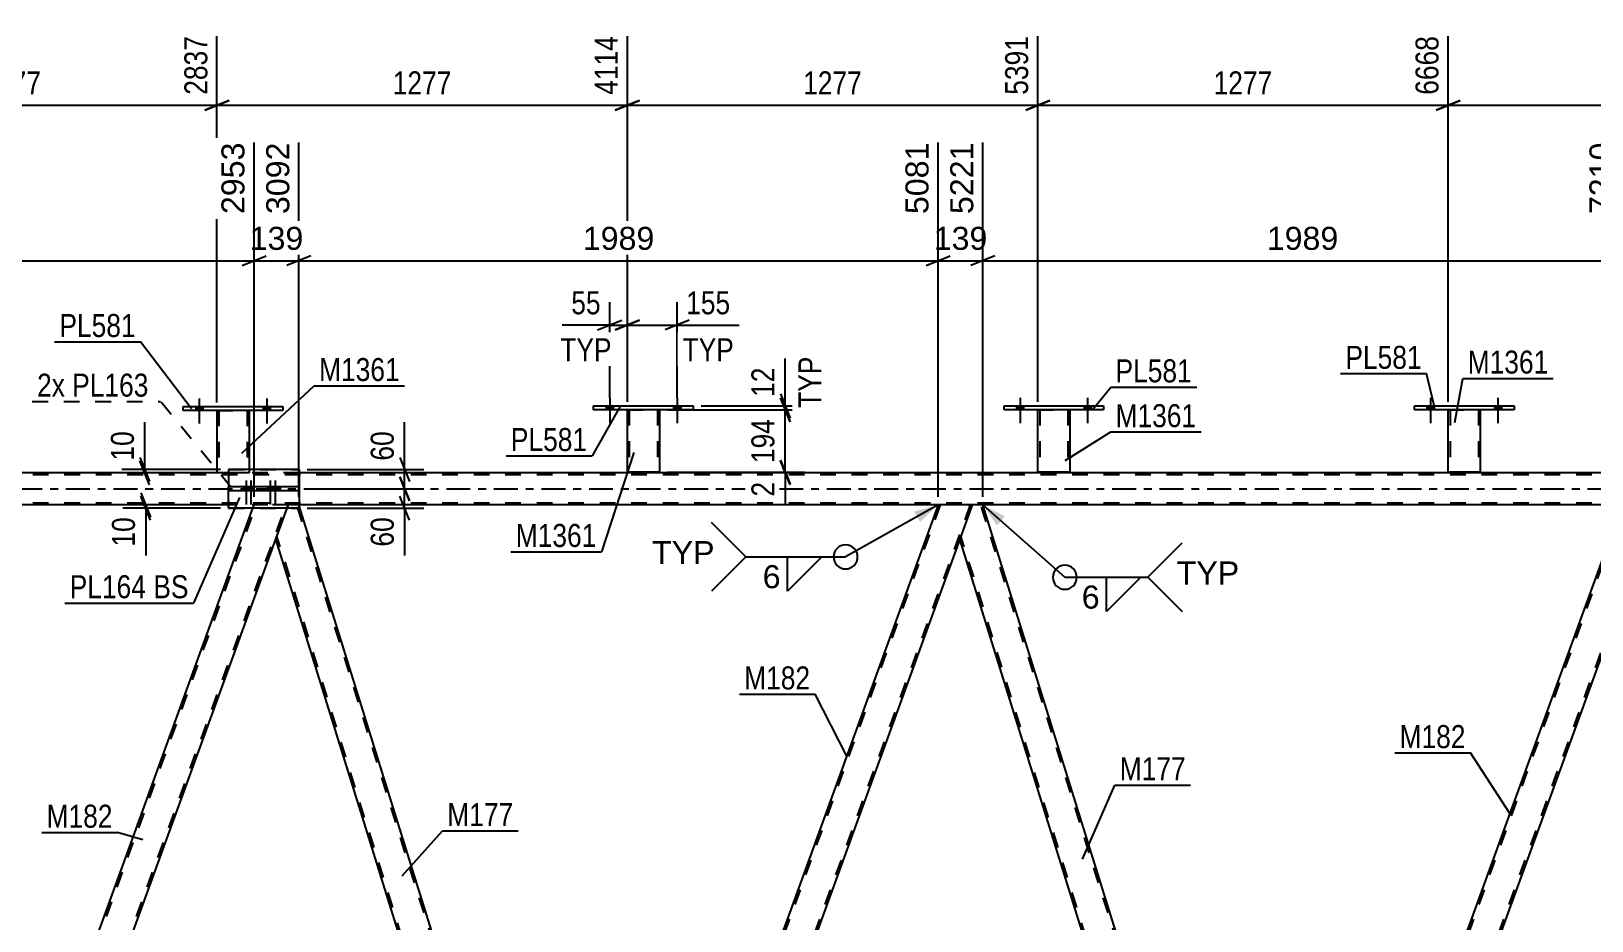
# Model space of a CAD drawing. Header units: millimetres. Extents: x -111 to 730, y -402 to 192.
# Drawn here: x 71.8 to 266, y -53.8 to 57 of the extents above; entities that cross this region are included whole.
import ezdxf

# ---------------------------------------------------------------- set-up
doc = ezdxf.new("R2010")
doc.units = ezdxf.units.MM
doc.linetypes.add('DXK_LINE_DOT2', pattern=[3.9198, 1.9599, -1.9599])
doc.linetypes.add('DXK_LINE_DOT3', pattern=[5.9187, 2.979, -0.9799, 0.9799, -0.9799])
doc.styles.add('Arial', font='ARIAL.TTF', dxfattribs={"height": 0.2})
doc.styles.add('Arial Narrow', font='ARIALN.TTF', dxfattribs={"height": 0.2})

# ---------------------------------------------------------------- blocks, each defined once
blk = doc.blocks.new('Bolt-200059755-4586 - 4566')
at = {"linetype": 'Continuous'}
for points in [[(245.49, 9.84), (246.37, 9.84), (246.37, 10.32), (245.49, 10.32)], [(253.89, 9.84), (254.77, 9.84), (254.77, 10.32), (253.89, 10.32)]]:
    blk.add_hatch(color=1, dxfattribs=at).paths.add_polyline_path(points)
at = {"color": 1, "linetype": 'Continuous'}
for p, q in [((245.49, 10.32), (245.49, 9.84)), ((245.93, 11.32), (245.93, 8.2)), ((246.37, 10.32), (246.37, 9.84)), ((253.89, 10.32), (253.89, 9.84)), ((254.33, 11.32), (254.33, 8.2)), ((254.77, 10.32), (254.77, 9.84))]:
    blk.add_line(p, q, dxfattribs=at)
blk = doc.blocks.new('Bolt-200059755-4587 - 4566')
at = {"linetype": 'Continuous'}
for points in [[(245.49, 9.84), (246.37, 9.84), (246.37, 10.32), (245.49, 10.32)], [(253.89, 9.84), (254.77, 9.84), (254.77, 10.32), (253.89, 10.32)]]:
    blk.add_hatch(color=1, dxfattribs=at).paths.add_polyline_path(points)
at = {"color": 1, "linetype": 'Continuous'}
for p, q in [((245.49, 10.32), (245.49, 9.84)), ((245.93, 11.32), (245.93, 8.2)), ((246.37, 10.32), (246.37, 9.84)), ((253.89, 10.32), (253.89, 9.84)), ((254.33, 11.32), (254.33, 8.2)), ((254.77, 10.32), (254.77, 9.84))]:
    blk.add_line(p, q, dxfattribs=at)
blk = doc.blocks.new('Part-200059755-4733 - 4566')
at = {"color": 2, "linetype": 'Continuous'}
for p, q in [((248.13, 2.07), (248.13, 9.84)), ((252.13, 9.84), (252.13, 2.07)), ((252.09, 2.07), (248.13, 2.07)), ((252.13, 2.07), (252.09, 2.07))]:
    blk.add_line(p, q, dxfattribs=at)
at = {"color": 7, "linetype": 'DXK_LINE_DOT2'}
for p, q in [((248.13, 9.84), (252.13, 9.84)), ((248.13, 9.84), (248.13, 9.84)), ((248.13, 9.84), (248.13, 9.84)), ((248.37, 9.84), (248.37, 2.07)), ((251.89, 9.84), (251.89, 2.07)), ((252.13, 9.84), (252.13, 9.84)), ((252.13, 9.84), (252.13, 9.84)), ((251.87, 2.07), (251.89, 2.07))]:
    blk.add_line(p, q, dxfattribs=at)
blk = doc.blocks.new('Bolt-200059755-4588 - 4566')
at = {"linetype": 'Continuous'}
for points in [[(194.41, 9.84), (195.29, 9.84), (195.29, 10.32), (194.41, 10.32)], [(202.81, 9.84), (203.69, 9.84), (203.69, 10.32), (202.81, 10.32)]]:
    blk.add_hatch(color=1, dxfattribs=at).paths.add_polyline_path(points)
at = {"color": 1, "linetype": 'Continuous'}
for p, q in [((194.41, 10.32), (194.41, 9.84)), ((194.85, 11.32), (194.85, 8.2)), ((195.29, 10.32), (195.29, 9.84)), ((202.81, 10.32), (202.81, 9.84)), ((203.25, 11.32), (203.25, 8.2)), ((203.69, 10.32), (203.69, 9.84))]:
    blk.add_line(p, q, dxfattribs=at)
blk = doc.blocks.new('Bolt-200059755-4589 - 4566')
at = {"linetype": 'Continuous'}
for points in [[(194.41, 9.84), (195.29, 9.84), (195.29, 10.32), (194.41, 10.32)], [(202.81, 9.84), (203.69, 9.84), (203.69, 10.32), (202.81, 10.32)]]:
    blk.add_hatch(color=1, dxfattribs=at).paths.add_polyline_path(points)
at = {"color": 1, "linetype": 'Continuous'}
for p, q in [((194.41, 10.32), (194.41, 9.84)), ((194.85, 11.32), (194.85, 8.2)), ((195.29, 10.32), (195.29, 9.84)), ((202.81, 10.32), (202.81, 9.84)), ((203.25, 11.32), (203.25, 8.2)), ((203.69, 10.32), (203.69, 9.84))]:
    blk.add_line(p, q, dxfattribs=at)
blk = doc.blocks.new('Bolt-200059755-4590 - 4566')
at = {"linetype": 'Continuous'}
for points in [[(143.33, 9.84), (144.21, 9.84), (144.21, 10.32), (143.33, 10.32)], [(151.73, 9.84), (152.61, 9.84), (152.61, 10.32), (151.73, 10.32)]]:
    blk.add_hatch(color=1, dxfattribs=at).paths.add_polyline_path(points)
at = {"color": 1, "linetype": 'Continuous'}
for p, q in [((143.33, 10.32), (143.33, 9.84)), ((143.77, 11.32), (143.77, 8.2)), ((144.21, 10.32), (144.21, 9.84)), ((151.73, 10.32), (151.73, 9.84)), ((152.17, 11.32), (152.17, 8.2)), ((152.61, 10.32), (152.61, 9.84))]:
    blk.add_line(p, q, dxfattribs=at)
blk = doc.blocks.new('Bolt-200059755-4591 - 4566')
at = {"linetype": 'Continuous'}
for points in [[(143.33, 9.84), (144.21, 9.84), (144.21, 10.32), (143.33, 10.32)], [(151.73, 9.84), (152.61, 9.84), (152.61, 10.32), (151.73, 10.32)]]:
    blk.add_hatch(color=1, dxfattribs=at).paths.add_polyline_path(points)
at = {"color": 1, "linetype": 'Continuous'}
for p, q in [((143.33, 10.32), (143.33, 9.84)), ((143.77, 11.32), (143.77, 8.2)), ((144.21, 10.32), (144.21, 9.84)), ((151.73, 10.32), (151.73, 9.84)), ((152.17, 11.32), (152.17, 8.2)), ((152.61, 10.32), (152.61, 9.84))]:
    blk.add_line(p, q, dxfattribs=at)
blk = doc.blocks.new('Bolt-200059755-4592 - 4566')
at = {"linetype": 'Continuous'}
for points in [[(92.25, 9.77), (93.13, 9.77), (93.13, 10.25), (92.25, 10.25)], [(100.65, 9.77), (101.53, 9.77), (101.53, 10.25), (100.65, 10.25)]]:
    blk.add_hatch(color=1, dxfattribs=at).paths.add_polyline_path(points)
at = {"color": 1, "linetype": 'Continuous'}
for p, q in [((92.25, 10.25), (92.25, 9.77)), ((92.69, 11.25), (92.69, 8.13)), ((93.13, 10.25), (93.13, 9.77)), ((100.65, 10.25), (100.65, 9.77)), ((101.09, 11.25), (101.09, 8.13)), ((101.53, 10.25), (101.53, 9.77))]:
    blk.add_line(p, q, dxfattribs=at)
blk = doc.blocks.new('Bolt-200059755-4593 - 4566')
at = {"linetype": 'Continuous'}
for points in [[(92.25, 9.77), (93.13, 9.77), (93.13, 10.25), (92.25, 10.25)], [(100.65, 9.77), (101.53, 9.77), (101.53, 10.25), (100.65, 10.25)]]:
    blk.add_hatch(color=1, dxfattribs=at).paths.add_polyline_path(points)
at = {"color": 1, "linetype": 'Continuous'}
for p, q in [((92.25, 10.25), (92.25, 9.77)), ((92.69, 11.25), (92.69, 8.13)), ((93.13, 10.25), (93.13, 9.77)), ((100.65, 10.25), (100.65, 9.77)), ((101.09, 11.25), (101.09, 8.13)), ((101.53, 10.25), (101.53, 9.77))]:
    blk.add_line(p, q, dxfattribs=at)
blk = doc.blocks.new('Part-200059755-5049 - 4566')
at = {"color": 7, "linetype": 'DXK_LINE_DOT2'}
for p, q in [((270.04, -2), (225.92, -123.22)), ((273.78, -2), (229.66, -123.22)), ((274.04, -2), (272.49, -6.25)), ((274, -2), (273.89, -2)), ((274.04, -2), (274, -2)), ((227.42, -118.4), (225.66, -123.22)), ((231.67, -118.4), (229.92, -123.22)), ((229.92, -123.22), (225.66, -123.22))]:
    blk.add_line(p, q, dxfattribs=at)
at = {"color": 2, "linetype": 'Continuous'}
for p, q in [((269.78, -2), (227.42, -118.4)), ((273.53, -2), (269.78, -2)), ((273.53, -2), (274.04, -2)), ((272.49, -6.25), (231.67, -118.4))]:
    blk.add_line(p, q, dxfattribs=at)
blk = doc.blocks.new('Part-200059755-4728 - 4566')
at = {"color": 2, "linetype": 'Continuous'}
for p, q in [((243.93, 9.84), (243.93, 10.32)), ((243.93, 10.32), (256.33, 10.32)), ((256.33, 9.84), (243.93, 9.84)), ((256.33, 10.32), (256.33, 9.84))]:
    blk.add_line(p, q, dxfattribs=at)
blk = doc.blocks.new('Part-200059755-4738 - 4566')
at = {"color": 2, "linetype": 'Continuous'}
for p, q in [((192.85, 9.84), (192.85, 10.32)), ((192.85, 10.32), (205.25, 10.32)), ((205.25, 9.84), (192.85, 9.84)), ((205.25, 10.32), (205.25, 9.84))]:
    blk.add_line(p, q, dxfattribs=at)
blk = doc.blocks.new('Part-200059755-4743 - 4566')
at = {"color": 2, "linetype": 'Continuous'}
for p, q in [((197.05, 2.07), (197.05, 9.84)), ((201.05, 9.84), (201.05, 2.07)), ((201.01, 2.07), (197.05, 2.07)), ((201.05, 2.07), (201.01, 2.07))]:
    blk.add_line(p, q, dxfattribs=at)
at = {"color": 7, "linetype": 'DXK_LINE_DOT2'}
for p, q in [((197.05, 9.84), (201.05, 9.84)), ((197.05, 9.84), (197.05, 9.84)), ((197.05, 9.84), (197.05, 9.84)), ((197.29, 9.84), (197.29, 2.07)), ((200.81, 9.84), (200.81, 2.07)), ((201.05, 9.84), (201.05, 9.84)), ((201.05, 9.84), (201.05, 9.84)), ((200.79, 2.07), (200.81, 2.07))]:
    blk.add_line(p, q, dxfattribs=at)
blk = doc.blocks.new('Part-200059755-4748 - 4566')
at = {"color": 2, "linetype": 'Continuous'}
for p, q in [((141.77, 9.84), (141.77, 10.32)), ((141.77, 10.32), (154.17, 10.32)), ((154.17, 9.84), (141.77, 9.84)), ((154.17, 10.32), (154.17, 9.84))]:
    blk.add_line(p, q, dxfattribs=at)
blk = doc.blocks.new('Part-200059755-4753 - 4566')
at = {"color": 2, "linetype": 'Continuous'}
for p, q in [((145.97, 2.07), (145.97, 9.84)), ((149.97, 9.84), (149.97, 2.07)), ((149.93, 2.07), (145.97, 2.07)), ((149.97, 2.07), (149.93, 2.07))]:
    blk.add_line(p, q, dxfattribs=at)
at = {"color": 7, "linetype": 'DXK_LINE_DOT2'}
for p, q in [((145.97, 9.84), (149.97, 9.84)), ((145.97, 9.84), (145.97, 9.84)), ((145.97, 9.84), (145.97, 9.84)), ((146.21, 9.84), (146.21, 2.07)), ((149.73, 9.84), (149.73, 2.07)), ((149.97, 9.84), (149.97, 9.84)), ((149.97, 9.84), (149.97, 9.84)), ((149.71, 2.07), (149.73, 2.07))]:
    blk.add_line(p, q, dxfattribs=at)
blk = doc.blocks.new('Part-200059755-4758 - 4566')
at = {"color": 2, "linetype": 'Continuous'}
for p, q in [((90.69, 9.77), (90.69, 10.25)), ((90.69, 10.25), (103.09, 10.25)), ((103.09, 9.77), (90.69, 9.77)), ((103.09, 10.25), (103.09, 9.77))]:
    blk.add_line(p, q, dxfattribs=at)
blk = doc.blocks.new('Part-200059755-4763 - 4566')
at = {"color": 2, "linetype": 'Continuous'}
for p, q in [((94.89, 9.77), (94.89, 2)), ((98.89, 9.77), (98.89, 2.4)), ((96.34, 2), (94.89, 2))]:
    blk.add_line(p, q, dxfattribs=at)
at = {"color": 7, "linetype": 'DXK_LINE_DOT2'}
for p, q in [((94.89, 9.77), (98.89, 9.77)), ((94.89, 9.77), (94.89, 9.77)), ((94.89, 9.77), (94.89, 9.77)), ((95.13, 9.77), (95.13, 2)), ((98.65, 9.77), (98.65, 2)), ((98.89, 9.77), (98.89, 9.77)), ((98.89, 9.77), (98.89, 9.77)), ((98.89, 2), (96.34, 2)), ((98.89, 2.4), (98.89, 2))]:
    blk.add_line(p, q, dxfattribs=at)
blk = doc.blocks.new('Part-200059755-4829 - 4566')
at = {"color": 2, "linetype": 'Continuous'}
for p, q in [((94.89, 2), (25.62, 2)), ((681.5, 2), (105.13, 2)), ((96.34, -2), (25.62, -2)), ((184.65, -2), (105.13, -2)), ((269.78, -2), (190.22, -2))]:
    blk.add_line(p, q, dxfattribs=at)
at = {"color": 7, "linetype": 'DXK_LINE_DOT2'}
for p, q in [((105.13, 2), (94.89, 2)), ((681.5, 1.76), (-18.61, 1.76)), ((681.5, -1.76), (-18.61, -1.76)), ((105.13, -2), (96.34, -2)), ((190.22, -2), (184.65, -2))]:
    blk.add_line(p, q, dxfattribs=at)
at = {"color": 7, "linetype": 'DXK_LINE_DOT3'}
blk.add_line((-18.61, 0), (681.5, 0), dxfattribs=at)
blk = doc.blocks.new('Part-200059755-4974 - 4566')
at = {"color": 2, "linetype": 'Continuous'}
for p, q in [((96.34, 2.4), (96.34, 0.24)), ((105.13, 2.4), (96.34, 2.4)), ((105.13, 2.4), (105.13, -2.4)), ((96.34, -2.4), (96.34, -0.24)), ((105.13, -2.4), (96.34, -2.4))]:
    blk.add_line(p, q, dxfattribs=at)
at = {"color": 7, "linetype": 'DXK_LINE_DOT2'}
blk.add_line((96.34, 0.24), (96.34, -0.24), dxfattribs=at)
blk = doc.blocks.new('Bolt-200059755-4863 - 4566')
at = {"linetype": 'Continuous'}
for points in [[(98.87, 0.24), (98.15, 0.24), (98.15, -0.24), (98.87, -0.24)], [(99.47, 0.24), (98.75, 0.24), (98.75, -0.24), (99.47, -0.24)], [(101.88, 0.24), (101.16, 0.24), (101.16, -0.24), (101.88, -0.24)], [(102.49, 0.24), (101.77, 0.24), (101.77, -0.24), (102.49, -0.24)]]:
    blk.add_hatch(color=1, dxfattribs=at).paths.add_polyline_path(points)
at = {"color": 1, "linetype": 'Continuous'}
for p, q in [((98.15, 0.24), (98.15, -0.24)), ((98.51, 1.04), (98.51, -1.96)), ((98.75, 0.24), (98.75, -0.24)), ((98.87, 0.24), (98.87, -0.24)), ((99.11, 1.04), (99.11, -1.96)), ((99.47, 0.24), (99.47, -0.24)), ((101.16, 0.24), (101.16, -0.24)), ((101.52, 1.04), (101.52, -1.96)), ((101.77, 0.24), (101.77, -0.24)), ((101.88, 0.24), (101.88, -0.24)), ((102.13, 1.04), (102.13, -1.96)), ((102.49, 0.24), (102.49, -0.24))]:
    blk.add_line(p, q, dxfattribs=at)
blk = doc.blocks.new('Bolt-200059755-4864 - 4566')
at = {"color": 1, "linetype": 'DXK_LINE_DOT2'}
for p, q in [((98.15, 0.24), (98.15, -0.24)), ((98.51, 1.04), (98.51, -1.96)), ((98.75, 0.24), (98.75, -0.24)), ((98.87, 0.24), (98.87, -0.24)), ((99.11, 1.04), (99.11, -1.96)), ((99.47, 0.24), (99.47, -0.24)), ((101.16, 0.24), (101.16, -0.24)), ((101.52, 1.04), (101.52, -1.96)), ((101.77, 0.24), (101.77, -0.24)), ((101.88, 0.24), (101.88, -0.24)), ((102.13, 1.04), (102.13, -1.96)), ((102.49, 0.24), (102.49, -0.24))]:
    blk.add_line(p, q, dxfattribs=at)
blk = doc.blocks.new('Part-200059755-4925 - 4566')
at = {"color": 2, "linetype": 'Continuous'}
for p, q in [((96.34, -0.24), (96.34, 0.24)), ((105.13, 0.24), (96.34, 0.24)), ((102.75, -0.24), (102.75, 0.24)), ((105.13, 0.24), (105.13, -0.24)), ((105.13, -0.24), (96.34, -0.24))]:
    blk.add_line(p, q, dxfattribs=at)
blk = doc.blocks.new('Part-200059755-4930 - 4566')
at = {"color": 7, "linetype": 'DXK_LINE_DOT2'}
for p, q in [((105.13, 0.24), (96.34, 0.24)), ((96.34, 0.24), (96.34, -0.24)), ((102.75, 0.24), (102.75, -0.24)), ((105.13, 0.24), (105.13, -0.24)), ((105.13, -0.24), (96.34, -0.24))]:
    blk.add_line(p, q, dxfattribs=at)
blk = doc.blocks.new('Part-200059755-4991 - 4566')
at = {"color": 7, "linetype": 'DXK_LINE_DOT2'}
for p, q in [((55.65, -123.22), (99.77, -2)), ((59.39, -123.22), (103.51, -2)), ((99.37, -2.4), (99.51, -2)), ((103.77, -2), (99.51, -2)), ((102.22, -6.25), (103.77, -2)), ((55.39, -123.22), (57.15, -118.4)), ((61.4, -118.4), (59.65, -123.22)), ((59.65, -123.22), (55.39, -123.22))]:
    blk.add_line(p, q, dxfattribs=at)
at = {"color": 2, "linetype": 'Continuous'}
for p, q in [((57.15, -118.4), (99.37, -2.4)), ((61.4, -118.4), (102.22, -6.25))]:
    blk.add_line(p, q, dxfattribs=at)
blk = doc.blocks.new('Part-200059755-5029 - 4566')
at = {"color": 7, "linetype": 'DXK_LINE_DOT2'}
for p, q in [((96.34, 2.4), (96.34, -2.4)), ((96.34, 2.4), (105.13, 2.4)), ((105.13, 2.4), (105.13, -2.4)), ((96.34, -2.4), (105.13, -2.4))]:
    blk.add_line(p, q, dxfattribs=at)
blk = doc.blocks.new('Part-200059755-5054 - 4566')
at = {"color": 2, "linetype": 'Continuous'}
for p, q in [((188.9, -2), (187.36, -6.25)), ((190.22, -2), (188.9, -2)), ((226.5, -118.4), (190.22, -2)), ((222.31, -118.4), (187.36, -6.25))]:
    blk.add_line(p, q, dxfattribs=at)
at = {"color": 7, "linetype": 'DXK_LINE_DOT2'}
for p, q in [((226.79, -120.12), (189.97, -2)), ((224.07, -123.22), (187.49, -5.88)), ((223.82, -123.22), (222.31, -118.4)), ((226.92, -119.75), (226.5, -118.4)), ((225.66, -123.22), (226.92, -119.75)), ((223.82, -123.22), (225.66, -123.22))]:
    blk.add_line(p, q, dxfattribs=at)
blk = doc.blocks.new('Part-200059755-5059 - 4566')
at = {"color": 7, "linetype": 'DXK_LINE_DOT2'}
for p, q in [((184.9, -2), (140.78, -123.22)), ((188.65, -2), (144.53, -123.22)), ((188.9, -2), (187.36, -6.25)), ((188.86, -2), (188.75, -2)), ((188.9, -2), (188.86, -2)), ((141.79, -119.75), (140.53, -123.22)), ((144.78, -123.22), (140.53, -123.22))]:
    blk.add_line(p, q, dxfattribs=at)
at = {"color": 2, "linetype": 'Continuous'}
for p, q in [((184.65, -2), (141.79, -119.75)), ((188.39, -2), (184.65, -2)), ((188.39, -2), (188.9, -2)), ((187.36, -6.25), (144.78, -123.22))]:
    blk.add_line(p, q, dxfattribs=at)
blk = doc.blocks.new('Part-200059755-5064 - 4566')
at = {"color": 2, "linetype": 'Continuous'}
for p, q in [((102.22, -6.25), (103.62, -2.4)), ((141.79, -119.75), (105.13, -2.12)), ((138.68, -123.22), (102.22, -6.25)), ((140.53, -123.22), (141.79, -119.75))]:
    blk.add_line(p, q, dxfattribs=at)
at = {"color": 7, "linetype": 'DXK_LINE_DOT2'}
for p, q in [((103.77, -2), (103.62, -2.4)), ((105.09, -2), (103.77, -2)), ((141.65, -120.12), (104.84, -2)), ((105.13, -2.12), (105.09, -2)), ((138.93, -123.22), (102.36, -5.88)), ((140.53, -123.22), (138.68, -123.22))]:
    blk.add_line(p, q, dxfattribs=at)
blk = doc.blocks.new('StraightDimension-200059755-16074 - 4566')
at = {"color": 7, "linetype": 'Continuous'}
for p, q in [((184.65, -1), (184.65, 43.09)), ((190.22, -1), (190.22, 43.09)), ((183.15, 27.8), (186.15, 29)), ((184.65, 28.4), (190.22, 28.4)), ((191.72, 29), (188.72, 27.8))]:
    blk.add_line(p, q, dxfattribs=at)
at = {"color": 0}
blk.add_wipeout([(191.37, 29.15), (191.37, 33.35), (183.5, 33.35), (183.5, 29.15)], dxfattribs=at)
at = {"color": 0, "linetype": 'Continuous'}
blk.add_wipeout([(189.62, 43.69), (185.42, 43.69), (185.42, 33.6), (189.62, 33.6)], dxfattribs=at)
at = {"color": 3, "linetype": 'Continuous', "style": 'Arial'}
blk.add_text('5221', height=2.865, rotation=90.0002, dxfattribs=at).set_placement((189.02, 34.2))
at = {"color": 3, "style": 'Arial'}
blk.add_text('139', height=2.865, dxfattribs=at).set_placement((184.1, 29.75))
blk = doc.blocks.new('StraightDimension-200059755-15237 - 4566')
at = {"color": 7, "linetype": 'Continuous'}
for p, q in [((150.97, 9.84), (168.02, 9.84)), ((165.02, 11.34), (166.22, 8.34)), ((165.62, 2.07), (165.62, 9.84)), ((150.97, 2.07), (168.02, 2.07)), ((166.22, 0.57), (165.02, 3.57))]:
    blk.add_line(p, q, dxfattribs=at)
at = {"color": 0}
blk.add_wipeout([(164.87, 9.3), (160.67, 9.3), (160.67, 2.61), (164.87, 2.61)], dxfattribs=at)
at = {"color": 3, "style": 'Arial Narrow'}
blk.add_text('194', height=2.863, rotation=90.0002, dxfattribs=at).set_placement((164.27, 3.21))
blk = doc.blocks.new('StraightDimension-200059755-10505 - 4566')
at = {"color": 7, "linetype": 'Continuous'}
for p, q in [((94.89, 10.77), (94.89, 56.36)), ((145.97, 10.84), (145.97, 56.36)), ((96.39, 48.35), (93.39, 47.15)), ((94.89, 47.75), (145.97, 47.75)), ((144.47, 47.15), (147.47, 48.35))]:
    blk.add_line(p, q, dxfattribs=at)
at = {"color": 0, "linetype": 'Continuous'}
blk.add_wipeout([(145.37, 56.96), (141.17, 56.96), (141.17, 48.45), (145.37, 48.45)], dxfattribs=at)
at = {"color": 0}
blk.add_wipeout([(124.69, 48.5), (124.69, 52.7), (116.17, 52.7), (116.17, 48.5)], dxfattribs=at)
at = {"color": 3, "linetype": 'Continuous', "style": 'Arial Narrow'}
blk.add_text('4114', height=2.863, rotation=90.0002, dxfattribs=at).set_placement((144.77, 49.05))
at = {"color": 3, "style": 'Arial Narrow'}
blk.add_text('1277', height=2.863, dxfattribs=at).set_placement((116.77, 49.1))
blk = doc.blocks.new('StraightDimension-200059755-5138 - 4566')
at = {"color": 7, "linetype": 'Continuous'}
for p, q in [((117.64, 1.5), (118.84, -1.5)), ((106.13, 0), (120.64, 0)), ((118.84, -3.9), (117.64, -0.9)), ((118.24, -2.4), (118.24, 0)), ((106.13, -2.4), (120.64, -2.4))]:
    blk.add_line(p, q, dxfattribs=at)
at = {"color": 0}
blk.add_wipeout([(117.49, -2.93), (113.29, -2.93), (113.29, -7.78), (117.49, -7.78)], dxfattribs=at)
at = {"color": 7, "linetype": 'Continuous'}
blk.add_line((118.24, -2.4), (118.24, -8.31), dxfattribs=at)
blk.add_line((118.24, -2.4), (118.24, -8.31), dxfattribs=at)
at = {"color": 3, "style": 'Arial Narrow'}
blk.add_text('60', height=2.863, rotation=90.0002, dxfattribs=at).set_placement((116.89, -7.18))
blk = doc.blocks.new('StraightDimension-200059755-5152 - 4566')
at = {"color": 7, "linetype": 'Continuous'}
for p, q in [((117.64, 3.9), (118.84, 0.9)), ((106.13, 2.4), (120.64, 2.4)), ((118.24, 0), (118.24, 2.4)), ((118.84, -1.5), (117.64, 1.5)), ((106.13, 0), (120.64, 0))]:
    blk.add_line(p, q, dxfattribs=at)
at = {"color": 0}
blk.add_wipeout([(117.49, 7.78), (113.29, 7.78), (113.29, 2.92), (117.49, 2.92)], dxfattribs=at)
at = {"color": 7, "linetype": 'Continuous'}
blk.add_line((118.24, 2.4), (118.24, 8.31), dxfattribs=at)
blk.add_line((118.24, 2.4), (118.24, 8.31), dxfattribs=at)
at = {"color": 3, "style": 'Arial Narrow'}
blk.add_text('60', height=2.863, rotation=90.0002, dxfattribs=at).set_placement((116.89, 3.52))
blk = doc.blocks.new('StraightDimension-200059755-5167 - 4566')
at = {"color": 7, "linetype": 'Continuous'}
for p, q in [((85.3, 3.9), (86.5, 0.9)), ((95.34, 2.4), (83.05, 2.4)), ((95.34, 2), (83.05, 2)), ((86.5, 0.5), (85.3, 3.5)), ((85.9, 2), (85.9, 2.4))]:
    blk.add_line(p, q, dxfattribs=at)
at = {"color": 0}
blk.add_wipeout([(85.15, 7.78), (80.95, 7.78), (80.95, 2.92), (85.15, 2.92)], dxfattribs=at)
at = {"color": 7, "linetype": 'Continuous'}
blk.add_line((85.9, 2.4), (85.9, 8.31), dxfattribs=at)
blk.add_line((85.9, 2.4), (85.9, 8.31), dxfattribs=at)
at = {"color": 3, "style": 'Arial Narrow'}
blk.add_text('10', height=2.863, rotation=90.0002, dxfattribs=at).set_placement((84.55, 3.52))
blk = doc.blocks.new('StraightDimension-200059755-5188 - 4566')
at = {"color": 7, "linetype": 'Continuous'}
for p, q in [((85.43, -0.5), (86.63, -3.5)), ((86.63, -3.9), (85.43, -0.9)), ((95.34, -2), (83.18, -2)), ((95.34, -2.4), (83.18, -2.4)), ((86.03, -2.4), (86.03, -2))]:
    blk.add_line(p, q, dxfattribs=at)
at = {"color": 0}
blk.add_wipeout([(85.28, -2.93), (81.08, -2.93), (81.08, -7.78), (85.28, -7.78)], dxfattribs=at)
at = {"color": 7, "linetype": 'Continuous'}
blk.add_line((86.03, -2.4), (86.03, -8.31), dxfattribs=at)
blk.add_line((86.03, -2.4), (86.03, -8.31), dxfattribs=at)
at = {"color": 3, "style": 'Arial Narrow'}
blk.add_text('10', height=2.863, rotation=90.0002, dxfattribs=at).set_placement((84.68, -7.18))
blk = doc.blocks.new('StraightDimension-200059755-5685 - 4566')
at = {"color": 7, "linetype": 'Continuous'}
for p, q in [((143.77, 11.32), (143.77, 23.23)), ((145.97, 10.84), (145.97, 23.23)), ((142.27, 19.78), (145.27, 20.98)), ((143.77, 20.38), (145.97, 20.38)), ((147.47, 20.98), (144.47, 19.78))]:
    blk.add_line(p, q, dxfattribs=at)
at = {"color": 0}
blk.add_wipeout([(143.24, 21.13), (143.24, 25.33), (138.39, 25.33), (138.39, 21.13)], dxfattribs=at)
at = {"color": 7, "linetype": 'Continuous'}
blk.add_line((143.77, 20.38), (137.86, 20.38), dxfattribs=at)
at = {"color": 3, "style": 'Arial Narrow'}
blk.add_text('55', height=2.863, dxfattribs=at).set_placement((138.99, 21.73))
at = {"color": 0, "linetype": 'Continuous'}
blk.add_wipeout([(144.61, 15.28), (144.61, 19.48), (137.02, 19.48), (137.02, 15.28)], dxfattribs=at)
at = {"color": 7, "linetype": 'Continuous'}
blk.add_line((143.77, 20.38), (137.86, 20.38), dxfattribs=at)
at = {"color": 3, "linetype": 'Continuous', "style": 'Arial Narrow'}
blk.add_text('TYP', height=2.863, dxfattribs=at).set_placement((137.62, 15.88))
blk = doc.blocks.new('StraightDimension-200059755-5698 - 4566')
at = {"color": 7, "linetype": 'Continuous'}
for p, q in [((145.97, 10.84), (145.97, 23.23)), ((152.17, 11.32), (152.17, 23.23)), ((144.47, 19.78), (147.47, 20.98)), ((145.97, 20.38), (152.17, 20.38)), ((153.67, 20.98), (150.67, 19.78))]:
    blk.add_line(p, q, dxfattribs=at)
at = {"color": 0}
blk.add_wipeout([(159.38, 21.13), (159.38, 25.33), (152.69, 25.33), (152.69, 21.13)], dxfattribs=at)
at = {"color": 7, "linetype": 'Continuous'}
blk.add_line((152.17, 20.38), (159.9, 20.38), dxfattribs=at)
at = {"color": 3, "style": 'Arial Narrow'}
blk.add_text('155', height=2.863, dxfattribs=at).set_placement((153.29, 21.73))
at = {"color": 0, "linetype": 'Continuous'}
blk.add_wipeout([(159.83, 15.28), (159.83, 19.48), (152.24, 19.48), (152.24, 15.28)], dxfattribs=at)
at = {"color": 7, "linetype": 'Continuous'}
blk.add_line((152.17, 20.38), (159.9, 20.38), dxfattribs=at)
at = {"color": 3, "linetype": 'Continuous', "style": 'Arial Narrow'}
blk.add_text('TYP', height=2.863, dxfattribs=at).set_placement((152.84, 15.88))
blk = doc.blocks.new('StraightDimension-200059755-10502 - 4566')
at = {"color": 7, "linetype": 'Continuous'}
for p, q in [((248.13, 10.84), (248.13, 56.36)), ((299.21, 10.84), (299.21, 56.36)), ((249.63, 48.35), (246.63, 47.15)), ((248.13, 47.75), (299.21, 47.75)), ((297.71, 47.15), (300.71, 48.35))]:
    blk.add_line(p, q, dxfattribs=at)
at = {"color": 0, "linetype": 'Continuous'}
blk.add_wipeout([(298.61, 56.96), (294.41, 56.96), (294.41, 48.45), (298.61, 48.45)], dxfattribs=at)
at = {"color": 0}
blk.add_wipeout([(277.93, 48.5), (277.93, 52.7), (269.41, 52.7), (269.41, 48.5)], dxfattribs=at)
at = {"color": 3, "linetype": 'Continuous', "style": 'Arial Narrow'}
blk.add_text('7945', height=2.863, rotation=90.0002, dxfattribs=at).set_placement((298.01, 49.05))
at = {"color": 3, "style": 'Arial Narrow'}
blk.add_text('1277', height=2.863, dxfattribs=at).set_placement((270.01, 49.1))
blk = doc.blocks.new('StraightDimension-200059755-10503 - 4566')
at = {"color": 7, "linetype": 'Continuous'}
for p, q in [((197.05, 10.84), (197.05, 56.36)), ((248.13, 10.84), (248.13, 56.36)), ((198.55, 48.35), (195.55, 47.15)), ((197.05, 47.75), (248.13, 47.75)), ((246.63, 47.15), (249.63, 48.35))]:
    blk.add_line(p, q, dxfattribs=at)
at = {"color": 0, "linetype": 'Continuous'}
blk.add_wipeout([(247.53, 56.96), (243.33, 56.96), (243.33, 48.45), (247.53, 48.45)], dxfattribs=at)
at = {"color": 0}
blk.add_wipeout([(226.85, 48.5), (226.85, 52.7), (218.33, 52.7), (218.33, 48.5)], dxfattribs=at)
at = {"color": 3, "linetype": 'Continuous', "style": 'Arial Narrow'}
blk.add_text('6668', height=2.863, rotation=90.0002, dxfattribs=at).set_placement((246.93, 49.05))
at = {"color": 3, "style": 'Arial Narrow'}
blk.add_text('1277', height=2.863, dxfattribs=at).set_placement((218.93, 49.1))
blk = doc.blocks.new('StraightDimension-200059755-10504 - 4566')
at = {"color": 7, "linetype": 'Continuous'}
for p, q in [((145.97, 10.84), (145.97, 56.36)), ((197.05, 10.84), (197.05, 56.36)), ((147.47, 48.35), (144.47, 47.15)), ((145.97, 47.75), (197.05, 47.75)), ((195.55, 47.15), (198.55, 48.35))]:
    blk.add_line(p, q, dxfattribs=at)
at = {"color": 0, "linetype": 'Continuous'}
blk.add_wipeout([(196.45, 56.96), (192.25, 56.96), (192.25, 48.45), (196.45, 48.45)], dxfattribs=at)
at = {"color": 0}
blk.add_wipeout([(175.77, 48.5), (175.77, 52.7), (167.25, 52.7), (167.25, 48.5)], dxfattribs=at)
at = {"color": 3, "linetype": 'Continuous', "style": 'Arial Narrow'}
blk.add_text('5391', height=2.863, rotation=90.0002, dxfattribs=at).set_placement((195.85, 49.05))
at = {"color": 3, "style": 'Arial Narrow'}
blk.add_text('1277', height=2.863, dxfattribs=at).set_placement((167.85, 49.1))
blk = doc.blocks.new('StraightDimension-200059755-10506 - 4566')
at = {"color": 7, "linetype": 'Continuous'}
for p, q in [((43.81, 10.84), (43.81, 56.36)), ((94.89, 10.77), (94.89, 56.36)), ((45.31, 48.35), (42.31, 47.15)), ((43.81, 47.75), (94.89, 47.75)), ((93.39, 47.15), (96.39, 48.35))]:
    blk.add_line(p, q, dxfattribs=at)
at = {"color": 0, "linetype": 'Continuous'}
blk.add_wipeout([(94.29, 56.96), (90.09, 56.96), (90.09, 48.45), (94.29, 48.45)], dxfattribs=at)
at = {"color": 0}
blk.add_wipeout([(73.6, 48.5), (73.6, 52.7), (65.09, 52.7), (65.09, 48.5)], dxfattribs=at)
at = {"color": 3, "linetype": 'Continuous', "style": 'Arial Narrow'}
blk.add_text('2837', height=2.863, rotation=90.0002, dxfattribs=at).set_placement((93.69, 49.05))
at = {"color": 3, "style": 'Arial Narrow'}
blk.add_text('1277', height=2.863, dxfattribs=at).set_placement((65.69, 49.1))
blk = doc.blocks.new('StraightDimension-200059755-15236 - 4566')
at = {"color": 7, "linetype": 'Continuous'}
for p, q in [((165.02, 11.82), (166.22, 8.82)), ((150.97, 9.84), (168.02, 9.84)), ((155.17, 10.32), (168.02, 10.32)), ((166.22, 8.34), (165.02, 11.34)), ((165.62, 9.84), (165.62, 10.32))]:
    blk.add_line(p, q, dxfattribs=at)
at = {"color": 0}
blk.add_wipeout([(164.87, 15.7), (160.67, 15.7), (160.67, 10.85), (164.87, 10.85)], dxfattribs=at)
at = {"color": 7, "linetype": 'Continuous'}
blk.add_line((165.62, 10.32), (165.62, 16.23), dxfattribs=at)
at = {"color": 3, "style": 'Arial Narrow'}
blk.add_text('12', height=2.863, rotation=90.0002, dxfattribs=at).set_placement((164.27, 11.45))
at = {"color": 0, "linetype": 'Continuous'}
blk.add_wipeout([(170.72, 17.07), (166.52, 17.07), (166.52, 9.48), (170.72, 9.48)], dxfattribs=at)
at = {"color": 7, "linetype": 'Continuous'}
blk.add_line((165.62, 10.32), (165.62, 16.23), dxfattribs=at)
at = {"color": 3, "linetype": 'Continuous', "style": 'Arial Narrow'}
blk.add_text('TYP', height=2.863, rotation=90.0002, dxfattribs=at).set_placement((170.12, 10.08))
blk = doc.blocks.new('StraightDimension-200059755-15238 - 4566')
at = {"color": 7, "linetype": 'Continuous'}
for p, q in [((150.97, 2.07), (168.02, 2.07)), ((167.7, 2), (162.77, 2)), ((165.02, 3.57), (166.22, 0.57)), ((166.22, 0.5), (165.02, 3.5)), ((165.62, 2), (165.62, 2.07))]:
    blk.add_line(p, q, dxfattribs=at)
at = {"color": 0}
blk.add_wipeout([(164.87, 1.47), (160.67, 1.47), (160.67, -1.55), (164.87, -1.55)], dxfattribs=at)
at = {"color": 7, "linetype": 'Continuous'}
blk.add_line((165.62, 2), (165.62, -2.08), dxfattribs=at)
blk.add_line((165.62, 2), (165.62, -2.08), dxfattribs=at)
at = {"color": 3, "style": 'Arial Narrow'}
blk.add_text('2', height=2.86, rotation=90.0002, dxfattribs=at).set_placement((164.27, -0.95))
blk = doc.blocks.new('StraightDimension-200059755-16073 - 4566')
at = {"color": 7, "linetype": 'Continuous'}
for p, q in [((190.22, -1), (190.22, 43.09)), ((269.78, -1), (269.78, 43.09)), ((191.72, 29), (188.72, 27.8)), ((190.22, 28.4), (269.78, 28.4)), ((268.28, 27.8), (271.28, 29))]:
    blk.add_line(p, q, dxfattribs=at)
at = {"color": 0, "linetype": 'Continuous'}
blk.add_wipeout([(269.18, 43.69), (264.98, 43.69), (264.98, 33.6), (269.18, 33.6)], dxfattribs=at)
at = {"color": 0}
blk.add_wipeout([(235.05, 29.15), (235.05, 33.35), (224.95, 33.35), (224.95, 29.15)], dxfattribs=at)
at = {"color": 3, "linetype": 'Continuous', "style": 'Arial'}
blk.add_text('7210', height=2.865, rotation=90.0002, dxfattribs=at).set_placement((268.58, 34.2))
at = {"color": 3, "style": 'Arial'}
blk.add_text('1989', height=2.865, dxfattribs=at).set_placement((225.55, 29.75))
blk = doc.blocks.new('StraightDimension-200059755-16075 - 4566')
at = {"color": 7, "linetype": 'Continuous'}
for p, q in [((105.09, -1), (105.09, 43.09)), ((184.65, -1), (184.65, 43.09)), ((106.59, 29), (103.59, 27.8)), ((105.09, 28.4), (184.65, 28.4)), ((183.15, 27.8), (186.15, 29))]:
    blk.add_line(p, q, dxfattribs=at)
at = {"color": 0, "linetype": 'Continuous'}
blk.add_wipeout([(184.05, 43.69), (179.85, 43.69), (179.85, 33.6), (184.05, 33.6)], dxfattribs=at)
at = {"color": 0}
blk.add_wipeout([(149.91, 29.15), (149.91, 33.35), (139.82, 33.35), (139.82, 29.15)], dxfattribs=at)
at = {"color": 3, "linetype": 'Continuous', "style": 'Arial'}
blk.add_text('5081', height=2.865, rotation=90.0002, dxfattribs=at).set_placement((183.45, 34.2))
at = {"color": 3, "style": 'Arial'}
blk.add_text('1989', height=2.865, dxfattribs=at).set_placement((140.42, 29.75))
blk = doc.blocks.new('StraightDimension-200059755-16076 - 4566')
at = {"color": 7, "linetype": 'Continuous'}
for p, q in [((99.51, -1), (99.51, 43.09)), ((105.09, -1), (105.09, 43.09)), ((98.01, 27.8), (101.01, 29)), ((99.51, 28.4), (105.09, 28.4)), ((106.59, 29), (103.59, 27.8))]:
    blk.add_line(p, q, dxfattribs=at)
at = {"color": 0}
blk.add_wipeout([(106.24, 29.15), (106.24, 33.35), (98.36, 33.35), (98.36, 29.15)], dxfattribs=at)
at = {"color": 0, "linetype": 'Continuous'}
blk.add_wipeout([(104.49, 43.69), (100.29, 43.69), (100.29, 33.6), (104.49, 33.6)], dxfattribs=at)
at = {"color": 3, "linetype": 'Continuous', "style": 'Arial'}
blk.add_text('3092', height=2.865, rotation=90.0002, dxfattribs=at).set_placement((103.89, 34.2))
at = {"color": 3, "style": 'Arial'}
blk.add_text('139', height=2.865, dxfattribs=at).set_placement((98.96, 29.75))
blk = doc.blocks.new('StraightDimension-200059755-16077 - 4566')
at = {"color": 7, "linetype": 'Continuous'}
for p, q in [((99.51, -1), (99.51, 43.09)), ((19.95, -1), (19.95, 40.87)), ((21.45, 29), (18.45, 27.8)), ((19.95, 28.4), (99.51, 28.4)), ((98.01, 27.8), (101.01, 29))]:
    blk.add_line(p, q, dxfattribs=at)
at = {"color": 0, "linetype": 'Continuous'}
blk.add_wipeout([(98.91, 43.69), (94.71, 43.69), (94.71, 33.6), (98.91, 33.6)], dxfattribs=at)
at = {"color": 0}
blk.add_wipeout([(64.78, 29.15), (64.78, 33.35), (54.69, 33.35), (54.69, 29.15)], dxfattribs=at)
at = {"color": 3, "linetype": 'Continuous', "style": 'Arial'}
blk.add_text('2953', height=2.865, rotation=90.0002, dxfattribs=at).set_placement((98.31, 34.2))
at = {"color": 3, "style": 'Arial'}
blk.add_text('1989', height=2.865, dxfattribs=at).set_placement((55.29, 29.75))
blk = doc.blocks.new('MarkSet-200059755-6601 - 4566')
at = {"color": 0}
blk.add_wipeout([(86.07, -13.61), (86.07, -10.61), (76.56, -10.61), (76.56, -13.61)], dxfattribs=at)
blk.add_wipeout([(86.07, -13.61), (86.07, -10.61), (76.56, -10.61), (76.56, -13.61)], dxfattribs=at)
at = {"color": 3, "style": 'Arial Narrow'}
blk.add_text('PL164', height=2.863, dxfattribs=at).set_placement((76.56, -13.61))
at = {"color": 0}
blk.add_wipeout([(91.35, -13.61), (91.35, -10.61), (86.97, -10.61), (86.97, -13.61)], dxfattribs=at)
blk.add_wipeout([(91.35, -13.61), (91.35, -10.61), (86.97, -10.61), (86.97, -13.61)], dxfattribs=at)
at = {"color": 30, "linetype": 'Continuous'}
for p in [(97.68, -1.06), (75.96, -14.21)]:
    blk.add_line(p, (91.95, -14.21), dxfattribs=at)
at = {"color": 3, "style": 'Arial Narrow'}
blk.add_text('BS', height=2.863, dxfattribs=at).set_placement((86.97, -13.61))
blk = doc.blocks.new('Mark-200059755-5045 - 4566')
at = {"color": 0}
blk.add_wipeout([(250.3, -32.26), (250.3, -29.26), (242.08, -29.26), (242.08, -32.26)], dxfattribs=at)
blk.add_wipeout([(250.3, -32.26), (250.3, -29.26), (242.08, -29.26), (242.08, -32.26)], dxfattribs=at)
at = {"color": 30, "linetype": 'Continuous'}
for p in [(241.48, -32.86), (255.8, -40.4)]:
    blk.add_line(p, (250.9, -32.86), dxfattribs=at)
at = {"color": 3, "style": 'Arial Narrow'}
blk.add_text('M182', height=2.863, dxfattribs=at).set_placement((242.08, -32.26))
blk = doc.blocks.new('Mark-200059755-4729 - 4566')
at = {"color": 0}
blk.add_wipeout([(260.61, 14.35), (260.61, 17.35), (250.56, 17.35), (250.56, 14.35)], dxfattribs=at)
blk.add_wipeout([(260.61, 14.35), (260.61, 17.35), (250.56, 17.35), (250.56, 14.35)], dxfattribs=at)
at = {"color": 30, "linetype": 'Continuous'}
for p, q in [((248.94, 8.28), (249.96, 13.75)), ((249.96, 13.75), (261.21, 13.75))]:
    blk.add_line(p, q, dxfattribs=at)
at = {"color": 3, "style": 'Arial Narrow'}
blk.add_text('M1361', height=2.863, dxfattribs=at).set_placement((250.56, 14.35))
blk = doc.blocks.new('Mark-200059755-4724 - 4566')
at = {"color": 0}
blk.add_wipeout([(244.84, 14.94), (244.84, 17.94), (235.34, 17.94), (235.34, 14.94)], dxfattribs=at)
blk.add_wipeout([(244.84, 14.94), (244.84, 17.94), (235.34, 17.94), (235.34, 14.94)], dxfattribs=at)
at = {"color": 30, "linetype": 'Continuous'}
for p in [(234.74, 14.34), (246.42, 10.21)]:
    blk.add_line(p, (245.44, 14.34), dxfattribs=at)
at = {"color": 3, "style": 'Arial Narrow'}
blk.add_text('PL581', height=2.863, dxfattribs=at).set_placement((235.34, 14.94))
blk = doc.blocks.new('Mark-200059755-4734 - 4566')
at = {"color": 0}
blk.add_wipeout([(216.24, 13.26), (216.24, 16.26), (206.73, 16.26), (206.73, 13.26)], dxfattribs=at)
blk.add_wipeout([(216.24, 13.26), (216.24, 16.26), (206.73, 16.26), (206.73, 13.26)], dxfattribs=at)
at = {"color": 30, "linetype": 'Continuous'}
for p, q in [((203.97, 10.02), (206.13, 12.66)), ((206.13, 12.66), (216.84, 12.66))]:
    blk.add_line(p, q, dxfattribs=at)
at = {"color": 3, "style": 'Arial Narrow'}
blk.add_text('PL581', height=2.863, dxfattribs=at).set_placement((206.73, 13.26))
blk = doc.blocks.new('Mark-200059755-4739 - 4566')
at = {"color": 0}
blk.add_wipeout([(216.78, 7.68), (216.78, 10.68), (206.73, 10.68), (206.73, 7.68)], dxfattribs=at)
blk.add_wipeout([(216.78, 7.68), (216.78, 10.68), (206.73, 10.68), (206.73, 7.68)], dxfattribs=at)
at = {"color": 30, "linetype": 'Continuous'}
for p, q in [((200.45, 3.55), (206.13, 7.08)), ((206.13, 7.08), (217.38, 7.08))]:
    blk.add_line(p, q, dxfattribs=at)
at = {"color": 3, "style": 'Arial Narrow'}
blk.add_text('M1361', height=2.863, dxfattribs=at).set_placement((206.73, 7.68))
blk = doc.blocks.new('Mark-200059755-4744 - 4566')
at = {"color": 0}
blk.add_wipeout([(140.98, 4.71), (140.98, 7.71), (131.47, 7.71), (131.47, 4.71)], dxfattribs=at)
blk.add_wipeout([(140.98, 4.71), (140.98, 7.71), (131.47, 7.71), (131.47, 4.71)], dxfattribs=at)
at = {"color": 30, "linetype": 'Continuous'}
for p in [(145.02, 10.22), (130.87, 4.11)]:
    blk.add_line(p, (141.58, 4.11), dxfattribs=at)
at = {"color": 3, "style": 'Arial Narrow'}
blk.add_text('PL581', height=2.863, dxfattribs=at).set_placement((131.47, 4.71))
blk = doc.blocks.new('Mark-200059755-4749 - 4566')
at = {"color": 0}
blk.add_wipeout([(142.13, -7.23), (142.13, -4.23), (132.08, -4.23), (132.08, -7.23)], dxfattribs=at)
blk.add_wipeout([(142.13, -7.23), (142.13, -4.23), (132.08, -4.23), (132.08, -7.23)], dxfattribs=at)
at = {"color": 30, "linetype": 'Continuous'}
for p in [(146.78, 4.52), (131.48, -7.83)]:
    blk.add_line(p, (142.73, -7.83), dxfattribs=at)
at = {"color": 3, "style": 'Arial Narrow'}
blk.add_text('M1361', height=2.863, dxfattribs=at).set_placement((132.08, -7.23))
blk = doc.blocks.new('Mark-200059755-4754 - 4566')
at = {"color": 0}
blk.add_wipeout([(84.78, 18.9), (84.78, 21.9), (75.28, 21.9), (75.28, 18.9)], dxfattribs=at)
blk.add_wipeout([(84.78, 18.9), (84.78, 21.9), (75.28, 21.9), (75.28, 18.9)], dxfattribs=at)
at = {"color": 30, "linetype": 'Continuous'}
for p in [(74.68, 18.3), (91.71, 9.96)]:
    blk.add_line(p, (85.38, 18.3), dxfattribs=at)
at = {"color": 3, "style": 'Arial Narrow'}
blk.add_text('PL581', height=2.863, dxfattribs=at).set_placement((75.28, 18.9))
blk = doc.blocks.new('Mark-200059755-4759 - 4566')
at = {"color": 0}
blk.add_wipeout([(117.65, 13.42), (117.65, 16.42), (107.6, 16.42), (107.6, 13.42)], dxfattribs=at)
blk.add_wipeout([(117.65, 13.42), (117.65, 16.42), (107.6, 16.42), (107.6, 13.42)], dxfattribs=at)
at = {"color": 30, "linetype": 'Continuous'}
for p, q in [((97.99, 4.44), (107, 12.82)), ((107, 12.82), (118.25, 12.82))]:
    blk.add_line(p, q, dxfattribs=at)
at = {"color": 3, "style": 'Arial Narrow'}
blk.add_text('M1361', height=2.863, dxfattribs=at).set_placement((107.6, 13.42))
blk = doc.blocks.new('WeldMark-200059755-18179 - 4566')
at = {"linetype": 'Continuous'}
blk.add_hatch(color=30, dxfattribs=at).paths.add_polyline_path([(181.66, -2.81), (184.65, -2), (182.4, -4.12)])
at = {"color": 30, "linetype": 'Continuous'}
blk.add_line((184.65, -2), (173.13, -8.46), dxfattribs=at)
at = {"color": 3, "linetype": 'Continuous'}
for q in [(156.42, -4.17), (156.42, -12.74)]:
    blk.add_line((160.71, -8.46), q, dxfattribs=at)
for start, end in [(90, 270), (270, 90)]:
    blk.add_arc((173.13, -8.46), 1.5, start, end, dxfattribs=at)
at = {"color": 0}
blk.add_wipeout([(165.23, -12.56), (165.23, -9.16), (162.61, -9.16), (162.61, -12.56)], dxfattribs=at)
at = {"color": 30, "linetype": 'Continuous'}
blk.add_line((160.71, -8.46), (173.13, -8.46), dxfattribs=at)
at = {"color": 3, "linetype": 'Continuous'}
for p, q in [((165.89, -8.46), (170.18, -8.46)), ((170.18, -8.46), (165.89, -12.74)), ((165.89, -12.74), (165.89, -8.46))]:
    blk.add_line(p, q, dxfattribs=at)
at = {"color": 3, "style": 'Arial'}
blk.add_text('6', height=2.87, dxfattribs=at).set_placement((162.81, -12.36))
at = {"color": 0, "linetype": 'Continuous'}
blk.add_wipeout([(156.81, -9.36), (156.81, -6.36), (149.04, -6.36), (149.04, -9.36)], dxfattribs=at)
blk.add_wipeout([(156.81, -9.36), (156.81, -6.36), (149.04, -6.36), (149.04, -9.36)], dxfattribs=at)
at = {"color": 3, "linetype": 'Continuous', "style": 'Arial'}
blk.add_text('TYP', height=2.865, dxfattribs=at).set_placement((149.04, -9.36))
blk = doc.blocks.new('Mark-200059755-4987 - 4566')
at = {"color": 0}
blk.add_wipeout([(81.91, -42.17), (81.91, -39.17), (73.68, -39.17), (73.68, -42.17)], dxfattribs=at)
blk.add_wipeout([(81.91, -42.17), (81.91, -39.17), (73.68, -39.17), (73.68, -42.17)], dxfattribs=at)
at = {"color": 30, "linetype": 'Continuous'}
for p in [(73.08, -42.77), (85.68, -43.67)]:
    blk.add_line(p, (82.51, -42.77), dxfattribs=at)
at = {"color": 3, "style": 'Arial Narrow'}
blk.add_text('M182', height=2.863, dxfattribs=at).set_placement((73.68, -42.17))
blk = doc.blocks.new('WeldMark-200059755-18192 - 4566')
at = {"linetype": 'Continuous'}
blk.add_hatch(color=30, dxfattribs=at).paths.add_polyline_path([(191.97, -4.55), (190.22, -2), (192.97, -3.42)])
at = {"color": 30, "linetype": 'Continuous'}
blk.add_line((190.22, -2), (200.42, -11), dxfattribs=at)
at = {"color": 3, "linetype": 'Continuous'}
for q in [(215.03, -6.71), (215.03, -15.28)]:
    blk.add_line((210.74, -11), q, dxfattribs=at)
blk.add_arc((200.42, -11), 1.5, 90, 270, dxfattribs=at)
at = {"color": 0}
blk.add_wipeout([(204.94, -15.1), (204.94, -11.7), (202.32, -11.7), (202.32, -15.1)], dxfattribs=at)
at = {"color": 30, "linetype": 'Continuous'}
blk.add_line((200.42, -11), (210.74, -11), dxfattribs=at)
at = {"color": 3, "linetype": 'Continuous'}
for p, q in [((205.6, -11), (209.89, -11)), ((209.89, -11), (205.6, -15.28)), ((205.6, -15.28), (205.6, -11))]:
    blk.add_line(p, q, dxfattribs=at)
blk.add_arc((200.42, -11), 1.5, 270, 90, dxfattribs=at)
at = {"color": 3, "style": 'Arial'}
blk.add_text('6', height=2.87, dxfattribs=at).set_placement((202.52, -14.9))
at = {"color": 0, "linetype": 'Continuous'}
blk.add_wipeout([(222.12, -11.9), (222.12, -8.9), (214.34, -8.9), (214.34, -11.9)], dxfattribs=at)
blk.add_wipeout([(222.12, -11.9), (222.12, -8.9), (214.34, -8.9), (214.34, -11.9)], dxfattribs=at)
at = {"color": 3, "linetype": 'Continuous', "style": 'Arial'}
blk.add_text('TYP', height=2.865, dxfattribs=at).set_placement((214.34, -11.9))
blk = doc.blocks.new('Mark-200059755-5050 - 4566')
at = {"color": 0}
blk.add_wipeout([(215.47, -36.27), (215.47, -33.27), (207.25, -33.27), (207.25, -36.27)], dxfattribs=at)
blk.add_wipeout([(215.47, -36.27), (215.47, -33.27), (207.25, -33.27), (207.25, -36.27)], dxfattribs=at)
at = {"color": 30, "linetype": 'Continuous'}
for p, q in [((202.62, -46.07), (206.65, -36.87)), ((206.65, -36.87), (216.07, -36.87))]:
    blk.add_line(p, q, dxfattribs=at)
at = {"color": 3, "style": 'Arial Narrow'}
blk.add_text('M177', height=2.863, dxfattribs=at).set_placement((207.25, -36.27))
blk = doc.blocks.new('Mark-200059755-5055 - 4566')
at = {"color": 0}
blk.add_wipeout([(168.73, -24.96), (168.73, -21.96), (160.51, -21.96), (160.51, -24.96)], dxfattribs=at)
blk.add_wipeout([(168.73, -24.96), (168.73, -21.96), (160.51, -21.96), (160.51, -24.96)], dxfattribs=at)
at = {"color": 30, "linetype": 'Continuous'}
for p in [(159.91, -25.56), (173.27, -33.25)]:
    blk.add_line(p, (169.33, -25.56), dxfattribs=at)
at = {"color": 3, "style": 'Arial Narrow'}
blk.add_text('M182', height=2.863, dxfattribs=at).set_placement((160.51, -24.96))
blk = doc.blocks.new('Mark-200059755-5060 - 4566')
at = {"color": 0}
blk.add_wipeout([(131.78, -41.97), (131.78, -38.97), (123.55, -38.97), (123.55, -41.97)], dxfattribs=at)
blk.add_wipeout([(131.78, -41.97), (131.78, -38.97), (123.55, -38.97), (123.55, -41.97)], dxfattribs=at)
at = {"color": 30, "linetype": 'Continuous'}
for p, q in [((117.92, -48.16), (122.95, -42.57)), ((122.95, -42.57), (132.38, -42.57))]:
    blk.add_line(p, q, dxfattribs=at)
at = {"color": 3, "style": 'Arial Narrow'}
blk.add_text('M177', height=2.863, dxfattribs=at).set_placement((123.55, -41.97))
blk = doc.blocks.new('MarkSet-200059755-6629 - 4566')
at = {"color": 30, "linetype": 'DXK_LINE_DOT2'}
blk.add_line((96.66, 0.19), (87.87, 10.88), dxfattribs=at)
at = {"color": 0}
blk.add_wipeout([(75.97, 11.48), (75.97, 14.48), (72.5, 14.48), (72.5, 11.48)], dxfattribs=at)
blk.add_wipeout([(75.97, 11.48), (75.97, 14.48), (72.5, 14.48), (72.5, 11.48)], dxfattribs=at)
blk.add_wipeout([(86.37, 11.48), (86.37, 14.48), (76.87, 14.48), (76.87, 11.48)], dxfattribs=at)
blk.add_wipeout([(86.37, 11.48), (86.37, 14.48), (76.87, 14.48), (76.87, 11.48)], dxfattribs=at)
at = {"color": 30, "linetype": 'DXK_LINE_DOT2'}
blk.add_line((71.9, 10.88), (87.87, 10.88), dxfattribs=at)
at = {"color": 3, "style": 'Arial Narrow'}
for s, p in [('2x', (72.5, 11.48)), ('PL163', (76.87, 11.48))]:
    blk.add_text(s, height=2.863, dxfattribs=at).set_placement(p)

msp = doc.modelspace()

# ---------------------------------------------------------------- block references
for name in ['Part-200059755-4758 - 4566', 'Bolt-200059755-4592 - 4566', 'Bolt-200059755-4593 - 4566', 'Part-200059755-4763 - 4566', 'Part-200059755-4748 - 4566', 'Bolt-200059755-4590 - 4566', 'Bolt-200059755-4591 - 4566', 'Part-200059755-4753 - 4566', 'Part-200059755-4738 - 4566', 'Bolt-200059755-4588 - 4566', 'Bolt-200059755-4589 - 4566', 'Part-200059755-4743 - 4566', 'Part-200059755-4728 - 4566', 'Bolt-200059755-4586 - 4566', 'Bolt-200059755-4587 - 4566', 'Part-200059755-4733 - 4566', 'Part-200059755-4829 - 4566', 'Part-200059755-4974 - 4566', 'Part-200059755-5029 - 4566', 'Part-200059755-4925 - 4566', 'Part-200059755-4930 - 4566', 'Bolt-200059755-4863 - 4566', 'Bolt-200059755-4864 - 4566', 'Part-200059755-4991 - 4566', 'Part-200059755-5064 - 4566', 'Part-200059755-5059 - 4566', 'Part-200059755-5054 - 4566', 'Part-200059755-5049 - 4566']:
    msp.add_blockref(name, (0, 0))

# ---------------------------------------------------------------- next in the draw order: block references
for name in ['StraightDimension-200059755-10505 - 4566', 'StraightDimension-200059755-10502 - 4566', 'StraightDimension-200059755-16074 - 4566', 'StraightDimension-200059755-15237 - 4566', 'StraightDimension-200059755-5167 - 4566', 'StraightDimension-200059755-5138 - 4566', 'StraightDimension-200059755-5188 - 4566', 'WeldMark-200059755-18192 - 4566', 'Mark-200059755-5055 - 4566', 'Mark-200059755-5045 - 4566', 'Mark-200059755-5050 - 4566', 'Mark-200059755-4987 - 4566', 'Mark-200059755-5060 - 4566']:
    msp.add_blockref(name, (0, 0))

# ---------------------------------------------------------------- next in the draw order: block references
for name in ['StraightDimension-200059755-10506 - 4566', 'StraightDimension-200059755-10503 - 4566', 'StraightDimension-200059755-5685 - 4566', 'StraightDimension-200059755-5152 - 4566', 'StraightDimension-200059755-15238 - 4566']:
    msp.add_blockref(name, (0, 0))

# ---------------------------------------------------------------- next in the draw order: block references
for name in ['StraightDimension-200059755-5698 - 4566', 'WeldMark-200059755-18179 - 4566']:
    msp.add_blockref(name, (0, 0))

# ---------------------------------------------------------------- next in the draw order: block references
msp.add_blockref('StraightDimension-200059755-10504 - 4566', (0, 0))

# ---------------------------------------------------------------- next in the draw order: block references
for name in ['StraightDimension-200059755-16073 - 4566', 'StraightDimension-200059755-15236 - 4566']:
    msp.add_blockref(name, (0, 0))

# ---------------------------------------------------------------- next in the draw order: block references
for name in ['StraightDimension-200059755-16075 - 4566', 'Mark-200059755-4724 - 4566', 'Mark-200059755-4734 - 4566', 'Mark-200059755-4729 - 4566']:
    msp.add_blockref(name, (0, 0))

# ---------------------------------------------------------------- next in the draw order: block references
for name in ['StraightDimension-200059755-16076 - 4566', 'Mark-200059755-4744 - 4566', 'Mark-200059755-4739 - 4566']:
    msp.add_blockref(name, (0, 0))

# ---------------------------------------------------------------- next in the draw order: block references
for name in ['StraightDimension-200059755-16077 - 4566', 'Mark-200059755-4749 - 4566']:
    msp.add_blockref(name, (0, 0))

# ---------------------------------------------------------------- next in the draw order: block references
for name in ['Mark-200059755-4754 - 4566', 'Mark-200059755-4759 - 4566', 'MarkSet-200059755-6601 - 4566']:
    msp.add_blockref(name, (0, 0))

# ---------------------------------------------------------------- next in the draw order: block references
msp.add_blockref('MarkSet-200059755-6629 - 4566', (0, 0))

doc.saveas('drawing.dxf')
